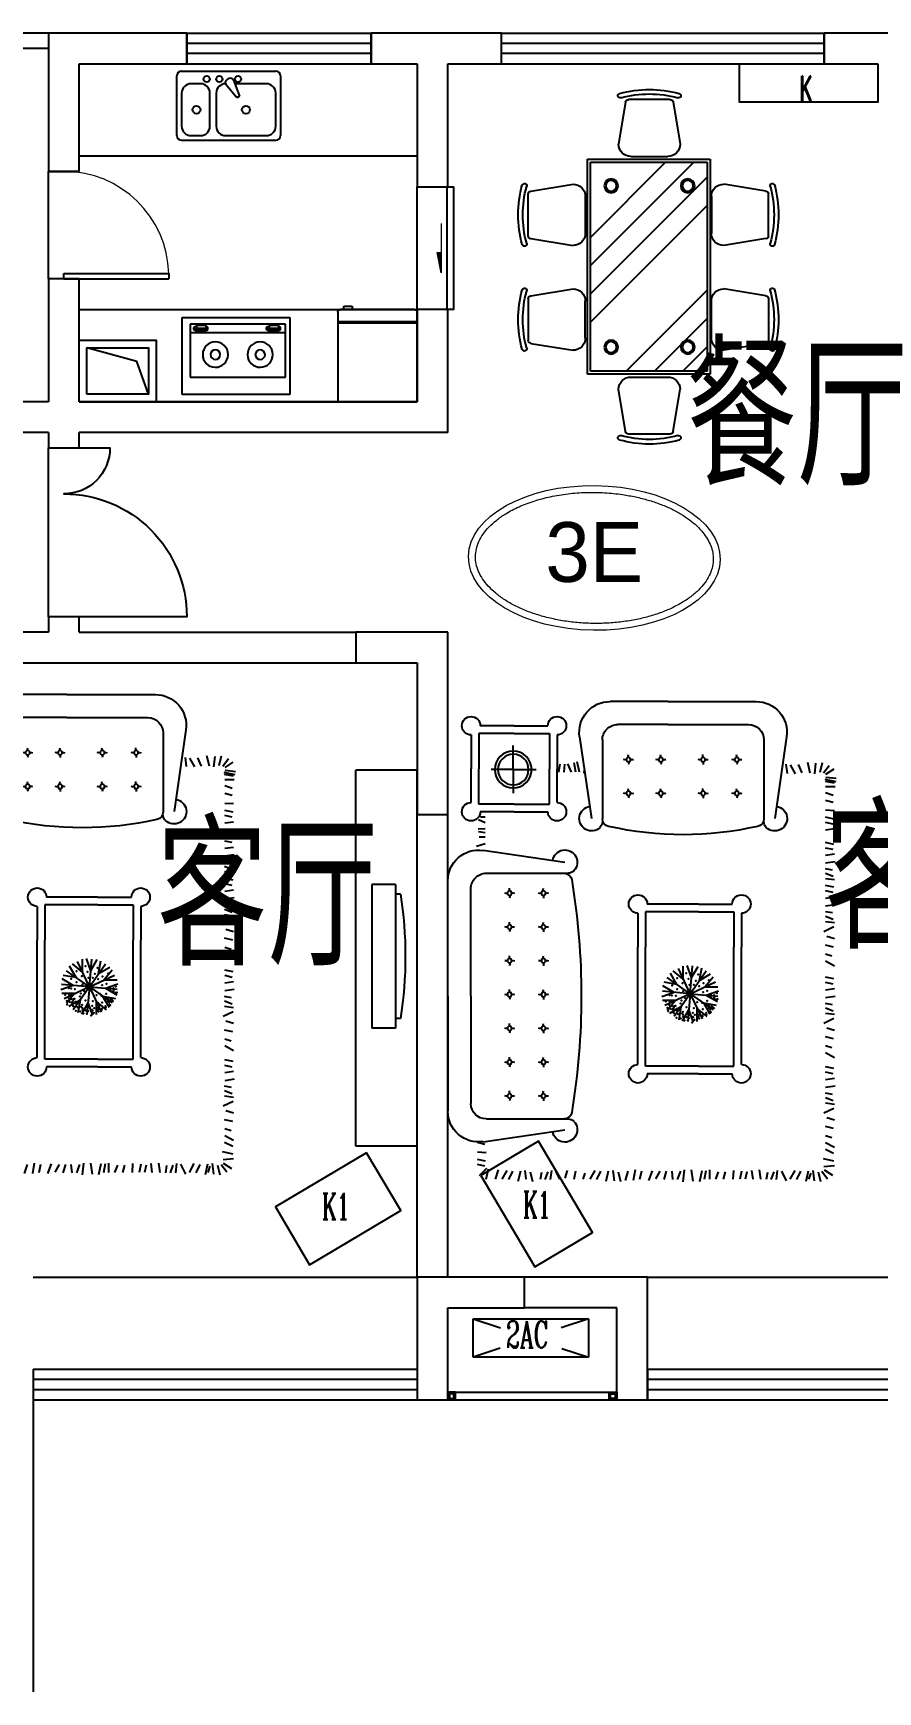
# Model space of a CAD drawing. Extents: x 866079 to 905579, y -868728 to -847976.
# Drawn here: x 892079 to 897579, y -860276 to -849476 of the extents above; entities that cross this region are included whole.
import ezdxf

# ---------------------------------------------------------------- set-up
doc = ezdxf.new("R2010")
doc.units = 0
doc.header["$LTSCALE"] = 1000
doc.header["$MEASUREMENT"] = 0
doc.linetypes.add('DASH', pattern=[0.35, 0.25, -0.1])
doc.layers.get('0').update_dxf_attribs({"linetype": 'CONTINUOUS'})
for name, color, linetype in [('BATH', 8, 'CONTINUOUS'), ('COLUMN', 2, 'CONTINUOUS'), ('FUR', 8, 'CONTINUOUS'), ('WALL', 2, 'CONTINUOUS'), ('WINDOW', 4, 'CONTINUOUS'), ('栏杆', 140, 'CONTINUOUS'), ('空调', 223, 'CONTINUOUS')]:
    doc.layers.add(name, color=color, linetype=linetype)
doc.layers.add('字', color=7, linetype='CONTINUOUS', lineweight=0)
doc.styles.add('_HZTXT', font='txt.shx', dxfattribs={"width": 0.8, "bigfont": 'hztxt.shx'})
doc.styles.add('_ROMANC', font='ROMANC', dxfattribs={"width": 0.6})
doc.styles.add('_ROMAND', font='ROMAND.shx', dxfattribs={"width": 0.8})
doc.styles.add('DIM_FONT', font='ZBTXT.shx', dxfattribs={"width": 0.8})
doc.styles.add('HZ', font='zbtxt.shx', dxfattribs={"bigfont": 'zbhz.shx'})

# ---------------------------------------------------------------- blocks, each defined once
blk = doc.blocks.new('A$C1D6C3E93')
at = {"layer": 'FUR'}
for p, q in [((0, 0), (0, 2447)), ((0, 2447), (400, 2447)), ((400, 0), (400, 2447)), ((109, 1641), (140, 1641)), ((140, 1704), (296, 1704)), ((140, 1704), (140, 768)), ((296, 1704), (296, 768)), ((109, 830), (140, 830)), ((140, 768), (296, 768)), ((0, 0), (400, 0))]:
    blk.add_line(p, q, dxfattribs=at)
blk.add_ellipse((2729, 1236), major_axis=(2652, 0), ratio=1, start_param=2.988025, end_param=3.295112, dxfattribs=at)
blk = doc.blocks.new('A$C178648EA')
at = {"layer": 'FUR'}
for p, q in [((77, 2450), (42, 2504)), ((104, 2517), (97, 2449)), ((135, 2513), (150, 2445)), ((185, 2512), (211, 2458)), ((223, 2517), (254, 2460)), ((286, 2500), (300, 2460)), ((347, 2512), (359, 2458)), ((401, 2517), (416, 2467)), ((478, 2513), (447, 2449)), ((504, 2517), (512, 2458)), ((527, 2508), (546, 2458)), ((569, 2504), (577, 2458)), ((622, 2521), (613, 2460)), ((672, 2517), (664, 2460)), ((702, 2508), (713, 2460)), ((737, 2513), (748, 2460)), ((807, 2517), (839, 2460)), ((871, 2500), (884, 2460)), ((931, 2512), (943, 2458)), ((985, 2517), (1000, 2467)), ((1062, 2513), (1031, 2449)), ((1088, 2517), (1096, 2458)), ((1111, 2508), (1130, 2458)), ((1153, 2504), (1161, 2458)), ((1207, 2521), (1198, 2460)), ((1256, 2517), (1248, 2460)), ((1286, 2508), (1297, 2460)), ((1321, 2513), (1332, 2460)), ((1404, 2517), (1436, 2460)), ((1468, 2500), (1481, 2460)), ((1528, 2512), (1540, 2458)), ((1582, 2517), (1598, 2467)), ((1659, 2513), (1628, 2449)), ((1685, 2517), (1693, 2458)), ((1708, 2508), (1728, 2458)), ((1750, 2504), (1758, 2458)), ((1804, 2521), (1795, 2460)), ((1853, 2517), (1845, 2460)), ((1883, 2508), (1894, 2460)), ((1918, 2513), (1929, 2460)), ((1965, 2517), (1972, 2458)), ((1987, 2508), (2007, 2458)), ((2029, 2504), (2037, 2458)), ((2083, 2521), (2074, 2460)), ((2132, 2517), (2124, 2460)), ((2163, 2508), (2173, 2460)), ((2197, 2513), (2208, 2460)), ((2297, 2517), (2290, 2460)), ((2328, 2508), (2339, 2460)), ((2362, 2513), (2373, 2460)), ((2416, 2517), (2419, 2460)), ((2469, 2508), (2482, 2460)), ((2515, 2508), (2533, 2460)), ((2572, 2521), (2572, 2460)), ((2595, 2517), (2606, 2458)), ((2604, 2528), (2620, 2456)), ((2625, 2529), (2633, 2461)), ((2653, 2461), (2688, 2515)), ((2662, 2447), (2710, 2484)), ((64, 2412), (1, 2427)), ((73, 2377), (5, 2385)), ((68, 2435), (20, 2473)), ((2657, 2389), (2725, 2396)), ((2666, 2424), (2729, 2439)), ((69, 2347), (1, 2332)), ((68, 2296), (14, 2271)), ((56, 2363), (16, 2349)), ((2661, 2359), (2729, 2343)), ((2662, 2308), (2716, 2283)), ((69, 2172), (5, 2203)), ((73, 2259), (16, 2227)), ((2898, 2206), (2365, 2129)), ((2657, 2264), (2714, 2232)), ((2658, 2211), (2718, 2203)), ((73, 2145), (14, 2138)), ((64, 2122), (14, 2103)), ((60, 2081), (14, 2073)), ((2877, 2058), (2363, 2058)), ((77, 2027), (16, 2036)), ((73, 1978), (16, 1985)), ((64, 1947), (16, 1936)), ((2977, 1432), (2977, 1958)), ((3127, 1432), (3127, 2008)), ((69, 1913), (16, 1902)), ((73, 1859), (16, 1856)), ((703, 1632), (703, 1852)), ((753, 1862), (1528, 1862)), ((753, 1632), (753, 1862)), ((763, 1912), (1528, 1912)), ((1748, 1912), (1528, 1912)), ((1758, 1862), (1528, 1862)), ((1758, 1632), (1758, 1862)), ((1808, 1632), (1808, 1852)), ((64, 1806), (16, 1793)), ((64, 1760), (16, 1742)), ((1164, 1664), (1149, 1747)), ((1215, 1683), (1173, 1756)), ((1224, 1578), (1208, 1759)), ((1215, 1683), (1244, 1762)), ((1224, 1578), (1301, 1742)), ((1269, 1673), (1269, 1758)), ((72, 1653), (0, 1638)), ((72, 1680), (14, 1669)), ((77, 1703), (16, 1703)), ((703, 1632), (703, 1298)), ((753, 1632), (753, 1288)), ((1129, 1622), (1044, 1622)), ((1224, 1578), (1060, 1655)), ((1129, 1622), (1075, 1687)), ((1164, 1664), (1091, 1706)), ((1224, 1578), (1120, 1727)), ((1224, 1578), (1373, 1682)), ((1269, 1673), (1334, 1727)), ((1311, 1638), (1353, 1711)), ((1311, 1638), (1394, 1653)), ((1329, 1587), (1402, 1629)), ((1758, 1632), (1758, 1288)), ((1808, 1632), (1808, 1298)), ((77, 1539), (0, 1531)), ((77, 1585), (4, 1596)), ((68, 1514), (14, 1493)), ((1119, 1568), (1040, 1598)), ((1224, 1578), (1043, 1562)), ((1119, 1568), (1046, 1526)), ((1138, 1517), (1055, 1503)), ((1224, 1578), (1075, 1473)), ((1138, 1517), (1096, 1444)), ((1224, 1578), (1147, 1413)), ((1224, 1578), (1405, 1594)), ((1224, 1578), (1329, 1429)), ((1224, 1578), (1389, 1501)), ((1224, 1578), (1240, 1397)), ((1320, 1533), (1374, 1468)), ((1320, 1533), (1404, 1533)), ((1329, 1587), (1409, 1558)), ((68, 1458), (14, 1463)), ((68, 1422), (14, 1406)), ((1180, 1482), (1115, 1428)), ((1180, 1482), (1180, 1398)), ((1233, 1473), (1204, 1393)), ((1233, 1473), (1276, 1400)), ((1285, 1491), (1299, 1408)), ((1285, 1491), (1358, 1449)), ((2977, 1432), (2977, 1106)), ((3127, 1432), (3127, 1056)), ((72, 1330), (9, 1306)), ((68, 1380), (18, 1352)), ((77, 1219), (9, 1207)), ((68, 1260), (14, 1249)), ((753, 1288), (1528, 1288)), ((763, 1238), (1528, 1238)), ((1758, 1288), (1528, 1288)), ((1748, 1238), (1528, 1238)), ((64, 1109), (1, 1124)), ((73, 1074), (5, 1082)), ((68, 1173), (9, 1154)), ((69, 1044), (1, 1028)), ((68, 993), (14, 968)), ((2877, 1006), (2363, 1006)), ((73, 956), (16, 924)), ((56, 892), (16, 879)), ((2898, 858), (2365, 936)), ((2661, 887), (2681, 890)), ((68, 832), (14, 820)), ((73, 778), (23, 762)), ((261, 229), (338, 762)), ((409, 250), (409, 785)), ((2009, 250), (2009, 785)), ((2158, 229), (2080, 762)), ((2666, 857), (2734, 842)), ((2666, 833), (2727, 822)), ((2666, 806), (2721, 781)), ((2666, 757), (2718, 761)), ((73, 674), (14, 667)), ((64, 652), (14, 632)), ((69, 701), (16, 727)), ((2409, 431), (2409, 651)), ((2459, 431), (2459, 661)), ((2459, 661), (2689, 661)), ((2469, 711), (2689, 711)), ((2666, 723), (2718, 731)), ((2909, 711), (2689, 711)), ((2919, 661), (2689, 661)), ((2919, 431), (2919, 661)), ((2969, 431), (2969, 651)), ((64, 536), (1, 551)), ((60, 610), (14, 602)), ((2684, 426), (2684, 574)), ((69, 472), (1, 456)), ((73, 502), (16, 508)), ((68, 421), (14, 395)), ((73, 384), (16, 352)), ((77, 327), (16, 308)), ((2409, 431), (2409, 211)), ((2459, 431), (2459, 201)), ((2684, 426), (2531, 426)), ((2684, 426), (2840, 426)), ((2684, 426), (2684, 281)), ((2919, 431), (2919, 201)), ((2969, 431), (2969, 211)), ((82, 262), (14, 248)), ((86, 251), (38, 205)), ((101, 241), (112, 192)), ((135, 245), (146, 192)), ((189, 249), (192, 192)), ((242, 241), (255, 192)), ((2201, 243), (2182, 186)), ((2243, 243), (2243, 205)), ((2271, 243), (2278, 200)), ((2299, 243), (2296, 197)), ((2338, 243), (2357, 200)), ((2374, 243), (2374, 212)), ((1209, 150), (509, 150)), ((1209, 150), (1909, 150)), ((2459, 201), (2689, 201)), ((2469, 151), (2689, 151)), ((2919, 201), (2689, 201)), ((2909, 151), (2689, 151)), ((1209, 0), (459, 0)), ((1209, 0), (1960, 0))]:
    blk.add_line(p, q, dxfattribs=at)
for centre, radius in [((2529, 1882), 14.4), ((2749, 1882), 14.4), ((2529, 1662), 14.4), ((2749, 1662), 14.4), ((2529, 1387), 14.4), ((2749, 1387), 14.4), ((2529, 1176), 14.4), ((2749, 1176), 14.4), ((559, 622), 14.4), ((779, 622), 14.4), ((999, 622), 14.4), ((1219, 622), 14.4), ((1439, 622), 14.4), ((1659, 622), 14.4), ((1879, 622), 14.4), ((2684, 426), 120), ((2684, 426), 100), ((559, 402), 14.4), ((779, 402), 14.4), ((999, 402), 14.4), ((1219, 402), 14.4), ((1439, 402), 14.4), ((1659, 402), 14.4), ((1879, 402), 14.4)]:
    blk.add_circle(centre, radius, dxfattribs=at)
for centre, radius, start, end in [((2365, 2129), 80.3, 8.2832, 223.6189), ((2927, 2008), 200, 0, 98.2832), ((2343, 2108), 50, 223.6189, 270), ((2363, 2008), 50, 90, 169.2168), ((2877, 1958), 100, 0, 90), ((703, 1912), 60, 0, 270), ((1808, 1912), 60, 270, 180), ((4464, 1532), 2204, 167.2916, 192.7084), ((2506, 1858), 25.5, 69.3152, 110.6848), ((2553, 1858), 25.5, 159.3152, 200.6848), ((2505, 1905), 25.5, 339.3152, 20.6848), ((2552, 1905), 25.5, 249.3152, 290.6848), ((2726, 1858), 25.5, 69.3152, 110.6848), ((2773, 1858), 25.5, 159.3152, 200.6848), ((2725, 1905), 25.5, 339.3152, 20.6848), ((2772, 1905), 25.5, 249.3152, 290.6848), ((2506, 1638), 25.5, 69.3152, 110.6848), ((2553, 1638), 25.5, 159.3152, 200.6848), ((2505, 1685), 25.5, 339.3152, 20.6848), ((2552, 1685), 25.5, 249.3152, 290.6848), ((2726, 1638), 25.5, 69.3152, 110.6848), ((2773, 1638), 25.5, 159.3152, 200.6848), ((2725, 1685), 25.5, 339.3152, 20.6848), ((2772, 1685), 25.5, 249.3152, 290.6848), ((2505, 1410), 25.5, 339.3152, 20.6848), ((2725, 1410), 25.5, 339.3152, 20.6848), ((703, 1238), 60, 90, 0), ((1808, 1238), 60, 180, 90), ((2506, 1363), 25.5, 69.3152, 110.6848), ((2553, 1363), 25.5, 159.3152, 200.6848), ((2552, 1411), 25.5, 249.3152, 290.6848), ((2726, 1363), 25.5, 69.3152, 110.6848), ((2773, 1363), 25.5, 159.3152, 200.6848), ((2772, 1411), 25.5, 249.3152, 290.6848), ((2505, 1199), 25.5, 339.3152, 20.6848), ((2725, 1199), 25.5, 339.3152, 20.6848), ((2506, 1152), 25.5, 69.3152, 110.6848), ((2553, 1153), 25.5, 159.3152, 200.6848), ((2552, 1200), 25.5, 249.3152, 290.6848), ((2726, 1152), 25.5, 69.3152, 110.6848), ((2773, 1153), 25.5, 159.3152, 200.6848), ((2772, 1200), 25.5, 249.3152, 290.6848), ((2877, 1106), 100, 270, 0), ((2365, 936), 80.3, 136.3811, 351.7168), ((2343, 956), 50, 90, 136.3811), ((2363, 1056), 50, 190.7832, 270), ((2927, 1056), 200, 261.7168, 0), ((1209, -3761), 4630, 90, 99.4246), ((1209, -3761), 4630, 80.5754, 90), ((338, 762), 80.3, 46.3811, 261.7168), ((359, 784), 50, 0, 46.3811), ((459, 758), 50, 99.4246, 180), ((1959, 758), 50, 0, 80.5754), ((2059, 784), 50, 133.6189, 180), ((2080, 762), 80.3, 278.2832, 133.6189), ((2409, 711), 60, 0, 270), ((2969, 711), 60, 270, 180), ((535, 646), 25.5, 339.3152, 20.6848), ((755, 646), 25.5, 339.3152, 20.6848), ((975, 646), 25.5, 339.3152, 20.6848), ((1195, 646), 25.5, 339.3152, 20.6848), ((1415, 646), 25.5, 339.3152, 20.6848), ((1635, 646), 25.5, 339.3152, 20.6848), ((1855, 646), 25.5, 339.3152, 20.6848), ((536, 598), 25.5, 69.3152, 110.6848), ((583, 599), 25.5, 159.3152, 200.6848), ((582, 646), 25.5, 249.3152, 290.6848), ((756, 598), 25.5, 69.3152, 110.6848), ((803, 599), 25.5, 159.3152, 200.6848), ((802, 646), 25.5, 249.3152, 290.6848), ((976, 598), 25.5, 69.3152, 110.6848), ((1023, 599), 25.5, 159.3152, 200.6848), ((1022, 646), 25.5, 249.3152, 290.6848), ((1196, 598), 25.5, 69.3152, 110.6848), ((1243, 599), 25.5, 159.3152, 200.6848), ((1242, 646), 25.5, 249.3152, 290.6848), ((1416, 598), 25.5, 69.3152, 110.6848), ((1463, 599), 25.5, 159.3152, 200.6848), ((1462, 646), 25.5, 249.3152, 290.6848), ((1636, 598), 25.5, 69.3152, 110.6848), ((1683, 599), 25.5, 159.3152, 200.6848), ((1682, 646), 25.5, 249.3152, 290.6848), ((1856, 598), 25.5, 69.3152, 110.6848), ((1903, 599), 25.5, 159.3152, 200.6848), ((1902, 646), 25.5, 249.3152, 290.6848), ((535, 426), 25.5, 339.3152, 20.6848), ((755, 426), 25.5, 339.3152, 20.6848), ((975, 426), 25.5, 339.3152, 20.6848), ((1195, 426), 25.5, 339.3152, 20.6848), ((1415, 426), 25.5, 339.3152, 20.6848), ((1635, 426), 25.5, 339.3152, 20.6848), ((1855, 426), 25.5, 339.3152, 20.6848), ((536, 378), 25.5, 69.3152, 110.6848), ((583, 379), 25.5, 159.3152, 200.6848), ((582, 426), 25.5, 249.3152, 290.6848), ((756, 378), 25.5, 69.3152, 110.6848), ((803, 379), 25.5, 159.3152, 200.6848), ((802, 426), 25.5, 249.3152, 290.6848), ((976, 378), 25.5, 69.3152, 110.6848), ((1023, 379), 25.5, 159.3152, 200.6848), ((1022, 426), 25.5, 249.3152, 290.6848), ((1196, 378), 25.5, 69.3152, 110.6848), ((1243, 379), 25.5, 159.3152, 200.6848), ((1242, 426), 25.5, 249.3152, 290.6848), ((1416, 378), 25.5, 69.3152, 110.6848), ((1463, 379), 25.5, 159.3152, 200.6848), ((1462, 426), 25.5, 249.3152, 290.6848), ((1636, 378), 25.5, 69.3152, 110.6848), ((1683, 379), 25.5, 159.3152, 200.6848), ((1682, 426), 25.5, 249.3152, 290.6848), ((1856, 378), 25.5, 69.3152, 110.6848), ((1903, 379), 25.5, 159.3152, 200.6848), ((1902, 426), 25.5, 249.3152, 290.6848), ((459, 200), 200, 171.7168, 270), ((509, 250), 100, 180, 270), ((1909, 250), 100, 270, 0), ((1960, 200), 200, 270, 8.2832), ((2409, 151), 60, 90, 0), ((2969, 151), 60, 180, 90)]:
    blk.add_arc(centre, radius, start, end, dxfattribs=at)
for p in [(1131, 1731), (1186, 1748), (1188, 1756), (1194, 1734), (1200, 1734), (1215, 1734), (1227, 1751), (1064, 1637), (1077, 1658), (1077, 1633), (1082, 1658), (1089, 1637), (1091, 1685), (1099, 1682), (1103, 1643), (1105, 1713), (1110, 1709), (1123, 1661), (1124, 1707), (1129, 1694), (1131, 1702), (1140, 1723), (1142, 1717), (1148, 1702), (1166, 1656), (1170, 1624), (1178, 1688), (1179, 1646), (1198, 1715), (1218, 1713), (1234, 1662), (1244, 1689), (1274, 1636), (1292, 1664), (1312, 1700), (1349, 1630), (1038, 1590), (1049, 1562), (1050, 1540), (1051, 1540), (1054, 1607), (1064, 1518), (1066, 1570), (1071, 1598), (1071, 1554), (1073, 1533), (1074, 1595), (1086, 1608), (1086, 1532), (1091, 1557), (1094, 1566), (1095, 1525), (1100, 1596), (1107, 1531), (1130, 1601), (1136, 1553), (1161, 1515), (1181, 1522), (1197, 1544), (1240, 1533), (1282, 1601), (1283, 1573), (1293, 1529), (1309, 1614), (1321, 1566), (1358, 1552), (1068, 1489), (1092, 1500), (1098, 1472), (1110, 1434), (1114, 1493), (1120, 1471), (1123, 1461), (1126, 1488), (1127, 1448), (1132, 1430), (1133, 1472), (1143, 1460), (1144, 1473), (1145, 1482), (1150, 1443), (1173, 1446), (1173, 1420), (1210, 1484), (1213, 1459), (1216, 1443), (1255, 1494), (1277, 1460), (1326, 1493)]:
    blk.add_point(p, dxfattribs=at)
blk = doc.blocks.new('A$C4D571AFC')
at = {"layer": 'FUR'}
for p, q in [((943, 1627), (673, 1627)), ((1354, 1627), (1625, 1627)), ((653, 1610), (608, 1335)), ((963, 1610), (1008, 1335)), ((1335, 1610), (1290, 1335)), ((1644, 1610), (1690, 1335)), ((1852, 1248), (452, 1248)), ((452, 1248), (452, 448)), ((472, 701), (999, 1228)), ((472, 1070), (631, 1228)), ((1832, 1228), (472, 1228)), ((472, 1228), (472, 468)), ((671, 1084), (815, 1228)), ((688, 1255), (928, 1255)), ((791, 468), (1551, 1228)), ((975, 468), (1735, 1228)), ((1610, 1255), (1370, 1255)), ((1832, 468), (1832, 1228)), ((1852, 448), (1852, 1248)), ((1159, 468), (1832, 1141)), ((62, 986), (62, 716)), ((79, 1006), (354, 1051)), ((472, 885), (645, 1059)), ((2225, 1006), (1950, 1051)), ((2241, 986), (2241, 716)), ((434, 731), (434, 971)), ((1343, 468), (1832, 957)), ((1870, 731), (1870, 971)), ((79, 696), (354, 651)), ((2225, 696), (1950, 651)), ((452, 448), (1852, 448)), ((472, 468), (1832, 468)), ((688, 434), (928, 434)), ((1610, 434), (1370, 434)), ((653, 79), (608, 354)), ((963, 79), (1008, 354)), ((1335, 79), (1290, 354)), ((1644, 79), (1690, 354)), ((943, 62), (673, 62)), ((1354, 62), (1625, 62))]:
    blk.add_line(p, q, dxfattribs=at)
for centre, radius in [((629, 1101), 45.4), ((629, 1101), 35.4), ((1679, 1101), 45.4), ((1679, 1101), 35.4), ((629, 602), 45.4), ((629, 602), 35.4), ((1679, 602), 45.4), ((1679, 602), 35.4)]:
    blk.add_circle(centre, radius, dxfattribs=at)
for centre, radius, start, end in [((618, 1652), 15, 105.4901, 284.2842), ((808, 968), 724, 74.4701, 105.577), ((808, 969), 694, 74.4325, 105.5675), ((673, 1607), 20, 90, 170.6717), ((943, 1607), 20, 9.3283, 90), ((998, 1652), 15, 255.7158, 74.5099), ((1300, 1652), 15, 105.4901, 284.2842), ((1490, 968), 724, 74.423, 105.5299), ((1490, 969), 694, 74.4325, 105.5675), ((1354, 1607), 20, 90, 170.6717), ((1625, 1607), 20, 9.3283, 90), ((1679, 1652), 15, 255.7158, 74.5099), ((688, 1335), 80, 180, 270), ((928, 1335), 80, 270, 0), ((1370, 1335), 80, 180, 270), ((1610, 1335), 80, 270, 0), ((721, 851), 724, 164.4701, 195.577), ((38, 1041), 15, 345.7158, 164.5099), ((721, 851), 694, 164.4325, 195.5675), ((82, 986), 20, 99.3283, 180), ((354, 971), 80, 0, 90), ((1950, 971), 80, 90, 180), ((2221, 986), 20, 0, 80.6717), ((2266, 1041), 15, 15.4901, 194.2842), ((1583, 851), 694, 344.4325, 15.5675), ((1582, 851), 724, 344.423, 15.5299), ((38, 661), 15, 195.4901, 14.2842), ((82, 716), 20, 180, 260.6717), ((354, 731), 80, 270, 0), ((1950, 731), 80, 180, 270), ((2221, 716), 20, 279.3283, 0), ((2266, 661), 15, 165.7158, 344.5099), ((688, 354), 80, 90, 180), ((928, 354), 80, 0, 90), ((1370, 354), 80, 90, 180), ((1610, 354), 80, 0, 90), ((618, 38), 15, 75.7158, 254.5099), ((808, 721), 724, 254.423, 285.5299), ((808, 721), 694, 254.4325, 285.5675), ((673, 82), 20, 189.3283, 270), ((943, 82), 20, 270, 350.6717), ((998, 38), 15, 285.4901, 104.2842), ((1300, 38), 15, 75.7158, 254.5099), ((1490, 721), 724, 254.4701, 285.577), ((1490, 721), 694, 254.4325, 285.5675), ((1354, 82), 20, 189.3283, 270), ((1625, 82), 20, 270, 350.6717), ((1679, 38), 15, 285.4901, 104.2842)]:
    blk.add_arc(centre, radius, start, end, dxfattribs=at)
blk = doc.blocks.new('M_E29JIV')
at = {"color": 0, "linetype": 'ByBlock'}
for p, q in [((31, 338), (419, 338)), ((0, -307), (0, 307)), ((82, 245), (82, 40)), ((358, 307), (143, 307)), ((419, -20), (419, 245)), ((450, 307), (450, -307)), ((48, 2), (57, -12)), ((59, 31), (163, 70)), ((173, 53), (87, -18)), ((163, 70), (173, 53)), ((143, -82), (358, -82)), ((82, -184), (82, -245)), ((358, -123), (143, -123)), ((419, -245), (419, -184)), ((143, -307), (358, -307)), ((419, -338), (31, -338))]:
    blk.add_line(p, q, dxfattribs=at)
for centre, radius in [((251, 112), 25.6), ((51, 61), 20.5), ((51, -61), 20.5), ((51, -143), 20.5), ((251, -210), 25.6)]:
    blk.add_circle(centre, radius, dxfattribs=at)
for centre, radius, start, end in [((31, 307), 30.7, 90, 180), ((419, 307), 30.7, 0, 90), ((143, 245), 61.4, 90, 180), ((358, 245), 61.4, 0, 90), ((66, 12), 20.5, 110.5377, 210), ((74, -2), 20.5, 210, 309.4623), ((143, -20), 61.4, 180, 270), ((358, -20), 61.4, 270, 0), ((143, -184), 61.4, 90, 180), ((358, -184), 61.4, 0, 90), ((31, -307), 30.7, 180, 270), ((143, -245), 61.4, 180, 270), ((358, -245), 61.4, 270, 0), ((419, -307), 30.7, 270, 0)]:
    blk.add_arc(centre, radius, start, end, dxfattribs=at)
at = {"style": 'DIM_FONT', "width": 0.8, "flags": 9}
for tag in ['XSIZE', 'YSIZE']:
    blk.add_attdef(tag, (0, 0), '', height=0.5, dxfattribs=at)
blk = doc.blocks.new('A$C79323B6D')
at = {"layer": 'BATH'}
for p, q in [((0, 500, 0), (700, 500, 0)), ((0, 0, 0), (0, 500, 0)), ((700, 500, 0), (700, 0, 0)), ((27, 387, 0), (27, 44, 0)), ((649, 387, 0), (27, 387, 0)), ((649, 44, 0), (649, 387, 0)), ((27, 100, 0), (649, 100, 0)), ((27, 44, 0), (649, 44, 0)), ((59, 78, 0), (59, 66, 0)), ((134, 68, 0), (70, 68, 0)), ((70, 68, 0), (70, 52, 0)), ((70, 52, 0), (134, 52, 0)), ((134, 52, 0), (134, 68, 0)), ((151, 77, 0), (151, 66, 0)), ((532, 78, 0), (532, 66, 0)), ((543, 68, 0), (543, 52, 0)), ((607, 68, 0), (543, 68, 0)), ((543, 52, 0), (607, 52, 0)), ((607, 52, 0), (607, 68, 0)), ((624, 77, 0), (624, 66, 0)), ((700, 0, 0), (0, 0, 0))]:
    blk.add_line(p, q, dxfattribs=at)
for points in [[(151, 77, 0.259034), (149, 80, 0.076276), (137, 85, 0.036515), (124, 88, 0.026615), (105, 89, 0.026615), (86, 88, 0.036515), (73, 85, 0.076276), (61, 80, 0.259034), (59, 77, 0.078462), (59, 76, 0.056762)], [(151, 66, 0.259034), (149, 70, 0.076276), (137, 75, 0.036515), (124, 77, 0.026615), (105, 78, 0.026615), (86, 77, 0.036515), (73, 75, 0.076276), (61, 70, 0.259034), (59, 66, 0.259034), (61, 63, 0.056762), (70, 59, 0.036515)], [(134, 57, 0.008736), (137, 58, 0.076276), (149, 63, 0.259034), (151, 66, 0.259034)], [(624, 77, 0.259034), (622, 80, 0.076276), (610, 85, 0.036515), (597, 88, 0.026615), (578, 89, 0.026615), (559, 88, 0.036515), (546, 85, 0.076276), (534, 80, 0.259034), (532, 77, 0.078462), (532, 76, 0.056762)], [(624, 66, 0.259034), (622, 70, 0.076276), (610, 75, 0.036515), (597, 77, 0.026615), (578, 78, 0.026615), (559, 77, 0.036515), (546, 75, 0.076276), (534, 70, 0.259034), (532, 66, 0.259034), (534, 63, 0.056762), (543, 59, 0.036515)], [(607, 57, 0.008736), (610, 58, 0.076276), (622, 63, 0.259034), (624, 66, 0.259034)]]:
    blk.add_lwpolyline(points, format="xyb", dxfattribs=at)
for centre, radius, start, end in [((192, 241, 0), 82.5, 0.964, 0), ((192, 241, 0), 31.6, 0.6532, 0), ((484, 241, 0), 82.5, 180, 179.036), ((484, 241, 0), 31.6, 180, 179.3468)]:
    blk.add_arc(centre, radius, start, end, dxfattribs=at)
blk = doc.blocks.new('A$C249466C0')
at = {"layer": '空调'}
for p, q in [((0, 250, 0), (750, 250, 0)), ((0, 250, 0), (177, 191, 0)), ((0, 0, 0), (0, 250, 0)), ((750, 250, 0), (573, 191, 0)), ((750, 250, 0), (750, 0, 0)), ((175, 58, 0), (0, 0, 0)), ((750, 0, 0), (0, 0, 0)), ((578, 57, 0), (750, 0, 0))]:
    blk.add_line(p, q, dxfattribs=at)
at = {"layer": '空调', "style": '_ROMANC', "width": 0.6}
blk.add_text('2AC', height=175, dxfattribs=at).set_placement((214, 60, 0))
blk = doc.blocks.new('$DorLib2D$00000020')
at = {"lineweight": 13}
blk.add_line((0.2, 0.07), (-0.2, 0.07), dxfattribs=at)
blk.add_lwpolyline([(-0.5, 0.12), (0.5, 0.12), (0.5, 0.17), (-0.5, 0.17)], close=True)
blk.add_lwpolyline([(-0.2, 0.07), (-0.035, 0.037), (-0.035, 0.07)], dxfattribs=at)
blk.add_solid([(-0.2, 0.07), (-0.035, 0.037), (-0.035, 0.07)], dxfattribs=at)
blk = doc.blocks.new('$plan$00000400')
for p, q in [((-517, 0), (0, 0)), ((-517, -584), (-517, 0)), ((0, 0), (0, -584)), ((0, -511), (-517, -511)), ((-17, -600), (-500, -600)), ((-477, -600), (-477, -623)), ((-477, -623), (-422, -623)), ((-422, -623), (-422, -600))]:
    blk.add_line(p, q)
at = {"lineweight": 13}
blk.add_line((0, -523), (-517, -523), dxfattribs=at)
for centre, start, end in [((-500, -584), 180, 270), ((-17, -584), 270, 0)]:
    blk.add_arc(centre, 16.7, start, end)
blk = doc.blocks.new('$TCHSYS$WIN2D')
for p, q in [((-0.5, 0.5), (0.5, 0.5)), ((-0.5, 0.5), (-0.5, -0.5)), ((0.5, 0.5), (0.5, -0.5)), ((0.5, 0.1667), (-0.5, 0.1667)), ((0.5, -0.1667), (-0.5, -0.1667)), ((-0.5, -0.5), (0.5, -0.5))]:
    blk.add_line(p, q)
blk = doc.blocks.new('$DorLib2D$00000001')
for p, q in [((0.45, 0.975), (0.5, 0.975)), ((0.45, 0), (0.45, 0.975)), ((0.5, 0), (0.5, 0.975)), ((0.5, 0), (0.45, 0))]:
    blk.add_line(p, q)
at = {"lineweight": 13}
blk.add_arc((0.475, 0), 0.975, 91.4693, 180, dxfattribs=at)

msp = doc.modelspace()

# ---------------------------------------------------------------- linework, layer by layer
msp.add_line((892379, -851876, 0), (894579, -851876, 0))
at = {"layer": 'BATH'}
for p, q in [((894579, -850276, 0), (892379, -850276, 0)), ((892379, -851276, 0), (894579, -851276, 0))]:
    msp.add_line(p, q, dxfattribs=at)
at = {"layer": 'BATH', "elevation": 0}
for points in [[(892379, -851876), (892379, -851476), (892879, -851476), (892879, -851876)], [(892429, -851826), (892429, -851526), (892829, -851526), (892829, -851826)]]:
    msp.add_lwpolyline(points, close=True, dxfattribs=at)
msp.add_lwpolyline([(892829, -851826), (892754, -851613), (892429, -851526)], dxfattribs=at)
at = {"layer": 'COLUMN'}
for p, q in [((893079, -849476, 0), (892179, -849476, 0)), ((892179, -849476, 0), (892179, -850376, 0)), ((893079, -849676, 0), (893079, -849476, 0)), ((892379, -850376, 0), (892379, -849676, 0)), ((892379, -849676, 0), (893079, -849676, 0)), ((892179, -850376, 0), (892379, -850376, 0)), ((894779, -853376, 0), (894179, -853376, 0)), ((894179, -853376, 0), (894179, -853576, 0)), ((894779, -854564, 0), (894779, -853376, 0)), ((894179, -853576, 0), (894579, -853576, 0)), ((894579, -853576, 0), (894579, -854564, 0)), ((894579, -854564, 0), (894779, -854564, 0)), ((895279, -857576, 0), (894579, -857576, 0)), ((894579, -857576, 0), (894579, -858376, 0)), ((895279, -857776, 0), (895279, -857576, 0)), ((894779, -858376, 0), (894779, -857776, 0)), ((894779, -857776, 0), (895279, -857776, 0)), ((894579, -858376, 0), (894779, -858376, 0))]:
    msp.add_line(p, q, dxfattribs=at)
at = {"layer": 'WALL'}
for p, q in [((893079, -849476, 0), (893079, -849676, 0)), ((894679, -849476, 0), (894279, -849476, 0)), ((894279, -849476, 0), (894279, -849676, 0)), ((895129, -849476, 0), (894679, -849476, 0)), ((895129, -849676, 0), (895129, -849476, 0)), ((897779, -849476, 0), (897229, -849476, 0)), ((897229, -849476, 0), (897229, -849676, 0)), ((894279, -849676, 0), (894579, -849676, 0)), ((894579, -849676, 0), (894579, -850476, 0)), ((894779, -850476, 0), (894779, -849676, 0)), ((894779, -849676, 0), (895129, -849676, 0)), ((897229, -849676, 0), (897579, -849676, 0)), ((892379, -850376, 0), (892179, -850376, 0)), ((894579, -850476, 0), (894779, -850476, 0)), ((892379, -851076, 0), (892179, -851076, 0)), ((892179, -851076, 0), (892179, -851876, 0)), ((892379, -851876, 0), (892379, -851076, 0)), ((894779, -851276, 0), (894579, -851276, 0)), ((894579, -851276, 0), (894579, -851876, 0)), ((894779, -852076, 0), (894779, -851276, 0)), ((892179, -851876, 0), (890879, -851876, 0)), ((894579, -851876, 0), (892379, -851876, 0)), ((892179, -852076, 0), (890679, -852076, 0)), ((892179, -852076, 0), (892179, -852176, 0)), ((894779, -852076, 0), (892379, -852076, 0)), ((892379, -852176, 0), (892379, -852076, 0)), ((892179, -852176, 0), (892379, -852176, 0)), ((892379, -853276, 0), (892179, -853276, 0)), ((892179, -853276, 0), (892179, -853376, 0)), ((892379, -853376, 0), (892379, -853276, 0)), ((892179, -853376, 0), (887579, -853376, 0)), ((892379, -853376, 0), (894179, -853376, 0)), ((887579, -853576, 0), (892282, -853576, 0)), ((892282, -853576, 0), (894179, -853576, 0)), ((894579, -857576, 0), (894579, -854564, 0)), ((894779, -857576, 0), (894779, -854564, 0)), ((896079, -857576, 0), (895279, -857576, 0)), ((896079, -858176, 0), (896079, -857576, 0)), ((895879, -857776, 0), (895279, -857776, 0)), ((895879, -858376, 0), (895879, -857776, 0)), ((892079, -858176, 0), (892079, -858376, 0)), ((894579, -858176, 0), (894579, -858376, 0)), ((896079, -858376, 0), (896079, -858176, 0)), ((895879, -858376, 0), (896079, -858376, 0))]:
    msp.add_line(p, q, dxfattribs=at)
at = {"layer": 'WINDOW'}
for p, q in [((892179, -851076, 0), (892179, -850376, 0)), ((894579, -851276, 0), (894579, -850476, 0)), ((892179, -853276, 0), (892179, -852176, 0)), ((892079, -857576, 0), (894579, -857576, 0)), ((896079, -857576, 0), (898779, -857576, 0))]:
    msp.add_line(p, q, dxfattribs=at)
at = {"layer": 'WINDOW', "extrusion": (0, 0, -1), "elevation": 0}
msp.add_lwpolyline([(-892279, -852176), (-892579, -852176, 0.414214), (-892279, -852476, 0.414214), (-893079, -853276), (-892279, -853276)], format="xyb", dxfattribs=at)
at = {"layer": '字', "color": 4}
msp.add_ellipse((895733, -852893, 0), major_axis=(819, -10), ratio=0.575668, dxfattribs=at)
msp.add_open_spline([(896507, -852903, 0), (896507, -852888, 0), (896506, -852873, 0), (896501, -852844, 0), (896497, -852829, 0), (896485, -852800, 0), (896478, -852785, 0), (896461, -852756, 0), (896451, -852741, 0), (896427, -852712, 0), (896414, -852698, 0), (896385, -852670, 0), (896369, -852657, 0), (896334, -852631, 0), (896315, -852618, 0), (896274, -852594, 0), (896253, -852583, 0), (896208, -852561, 0), (896184, -852551, 0), (896135, -852533, 0), (896109, -852524, 0), (896057, -852509, 0), (896030, -852502, 0), (895974, -852490, 0), (895946, -852485, 0), (895878, -852475, 0), (895839, -852471, 0), (895759, -852466, 0), (895719, -852466, 0), (895640, -852468, 0), (895600, -852471, 0), (895523, -852480, 0), (895484, -852487, 0), (895410, -852502, 0), (895374, -852512, 0), (895306, -852534, 0), (895273, -852546, 0), (895212, -852574, 0), (895183, -852589, 0), (895135, -852618, 0), (895115, -852632, 0), (895079, -852661, 0), (895062, -852676, 0), (895033, -852706, 0), (895020, -852722, 0), (894998, -852754, 0), (894989, -852770, 0), (894974, -852802, 0), (894969, -852818, 0), (894961, -852851, 0), (894959, -852867, 0), (894959, -852899, 0), (894960, -852915, 0), (894967, -852948, 0), (894972, -852964, 0), (894986, -852997, 0), (894994, -853013, 0), (895016, -853045, 0), (895028, -853061, 0), (895057, -853093, 0), (895073, -853108, 0), (895109, -853138, 0), (895128, -853152, 0), (895171, -853180, 0), (895193, -853193, 0), (895242, -853217, 0), (895267, -853229, 0), (895321, -853250, 0), (895349, -853259, 0), (895407, -853277, 0), (895437, -853284, 0), (895498, -853297, 0), (895530, -853303, 0), (895594, -853312, 0), (895626, -853315, 0), (895691, -853319, 0), (895724, -853320, 0), (895789, -853319, 0), (895822, -853318, 0), (895886, -853313, 0), (895918, -853309, 0), (895981, -853299, 0), (896012, -853293, 0), (896072, -853279, 0), (896101, -853271, 0), (896157, -853253, 0), (896184, -853243, 0), (896235, -853221, 0), (896259, -853209, 0), (896305, -853184, 0), (896326, -853171, 0), (896366, -853143, 0), (896384, -853128, 0), (896416, -853099, 0), (896430, -853083, 0), (896455, -853052, 0), (896466, -853036, 0), (896484, -853004, 0), (896491, -852988, 0), (896501, -852955, 0), (896505, -852939, 0), (896507, -852916, 0), (896507, -852909, 0), (896507, -852903, 0)], degree=3, knots=[0, 0, 0, 0, 0.111955, 0.111955, 0.22391, 0.22391, 0.335866, 0.335866, 0.447821, 0.447821, 0.559776, 0.559776, 0.671731, 0.671731, 0.783686, 0.783686, 0.895642, 0.895642, 1.007597, 1.007597, 1.119552, 1.119552, 1.231507, 1.231507, 1.343463, 1.343463, 1.494306, 1.494306, 1.645149, 1.645149, 1.795993, 1.795993, 1.946836, 1.946836, 2.09768, 2.09768, 2.248523, 2.248523, 2.399367, 2.399367, 2.523005, 2.523005, 2.646644, 2.646644, 2.770283, 2.770283, 2.893921, 2.893921, 3.01756, 3.01756, 3.141199, 3.141199, 3.264838, 3.264838, 3.388476, 3.388476, 3.512115, 3.512115, 3.635754, 3.635754, 3.759392, 3.759392, 3.883031, 3.883031, 4.00667, 4.00667, 4.130308, 4.130308, 4.253947, 4.253947, 4.377586, 4.377586, 4.501224, 4.501224, 4.624863, 4.624863, 4.748502, 4.748502, 4.87214, 4.87214, 4.995779, 4.995779, 5.119418, 5.119418, 5.243056, 5.243056, 5.366695, 5.366695, 5.490334, 5.490334, 5.613973, 5.613973, 5.737611, 5.737611, 5.86125, 5.86125, 5.984889, 5.984889, 6.108527, 6.108527, 6.232166, 6.232166, 6.283185, 6.283185, 6.283185, 6.283185], dxfattribs=at)
at = {"layer": '栏杆'}
for p, q in [((892179, -849476, 0), (890679, -849476, 0)), ((892179, -849576, 0), (890779, -849576, 0)), ((892079, -858376, 0), (892079, -860276, 0))]:
    msp.add_line(p, q, dxfattribs=at)
at = {"layer": '空调'}
for p, q in [((894779, -858326, 0), (895879, -858326, 0)), ((894779, -858376, 0), (895879, -858376, 0))]:
    msp.add_line(p, q, dxfattribs=at)
at = {"layer": '空调', "elevation": 0}
for points in [[(897579, -849676), (897579, -849926), (896679, -849926), (896679, -849676)], [(894993, -856914), (895345, -857508), (895721, -857285), (895369, -856691)], [(894250, -856767), (893656, -857119), (893879, -857495), (894473, -857143)], [(894779, -858326), (894779, -858376), (894829, -858376), (894829, -858326)], [(894789, -858336), (894789, -858366), (894819, -858366), (894819, -858336)], [(895879, -858326), (895879, -858376), (895829, -858376), (895829, -858326)], [(895869, -858336), (895869, -858366), (895839, -858366), (895839, -858336)]]:
    msp.add_lwpolyline(points, close=True, dxfattribs=at)

# ---------------------------------------------------------------- block references
at = {"layer": 'BATH', "extrusion": (0, 0, -1), "xscale": -1, "zscale": -1, "rotation": 89.99999232937736}
msp.add_blockref('M_E29JIV', (-893352, -849724, 0), dxfattribs=at)
at = {"layer": 'BATH', "yscale": -1}
msp.add_blockref('$plan$00000400', (894579, -851876, 0), dxfattribs=at)
at = {"layer": 'BATH', "rotation": 180}
msp.add_blockref('A$C79323B6D', (893749, -851328, 0), dxfattribs=at)
at = {"layer": 'FUR', "xscale": -1, "rotation": 270}
for name, p in [('A$C4D571AFC', (895240, -852149, 0)), ('A$C178648EA', (890867, -856910, 0)), ('A$C178648EA', (894779, -856955, 0))]:
    msp.add_blockref(name, p, dxfattribs=at)
at = {"layer": 'FUR', "xscale": -1}
msp.add_blockref('A$C1D6C3E93', (894579, -856723, 0), dxfattribs=at)
at = {"layer": 'WINDOW'}
for name, p, xscale, yscale, zscale, rotation in [('$TCHSYS$WIN2D', (893679, -849576, 0), -1200, 200, -1200, 180.0000000000334), ('$DorLib2D$00000001', (892279, -850726, 0), -700, -700, -700, 90.00000000003813), ('$DorLib2D$00000020', (894679, -850876, 0), 800, -800, 800, 89.9999999999333), ('$TCHSYS$WIN2D', (893329, -858276, 0), -2499.999999926193, -200, -2499.999999926193, 180.0000000000827), ('$TCHSYS$WIN2D', (897429, -858276, 0), -2700.000000340166, -200, -2700.000000340166, 180.0000000002322)]:
    msp.add_blockref(name, p, dxfattribs=dict(at, xscale=xscale, yscale=yscale, zscale=zscale, rotation=rotation))
at = {"layer": 'WINDOW', "xscale": 2100, "yscale": -200, "zscale": 2100}
msp.add_blockref('$TCHSYS$WIN2D', (896179, -849576, 0), dxfattribs=at)
at = {"layer": '栏杆', "rotation": 359.9999999933298}
msp.add_blockref('A$C249466C0', (894944, -858097, 0), dxfattribs=at)

# ---------------------------------------------------------------- texts
at = {"layer": '字', "style": '_HZTXT', "width": 0.8}
for s, p in [('餐厅', (896332, -852424, 0)), ('客厅', (897231, -855439, 0)), ('客厅', (892884, -855549, 0))]:
    msp.add_text(s, height=900, dxfattribs=at).set_placement(p)
at = {"layer": '字', "color": 4, "style": 'HZ'}
msp.add_text('3E', height=388.8, dxfattribs=at).set_placement((895414, -853049, 0))
at = {"layer": '空调', "linetype": 'DASH', "style": '_ROMAND', "width": 0.6}
msp.add_text('K', height=160, dxfattribs=at).set_placement((897068, -849917, 0))
at = {"layer": '空调', "style": '_ROMANC', "width": 0.6}
for p in [(893958, -857201, 0), (895267, -857189, 0)]:
    msp.add_text('K1', height=170, dxfattribs=at).set_placement(p)

doc.saveas('drawing.dxf')
